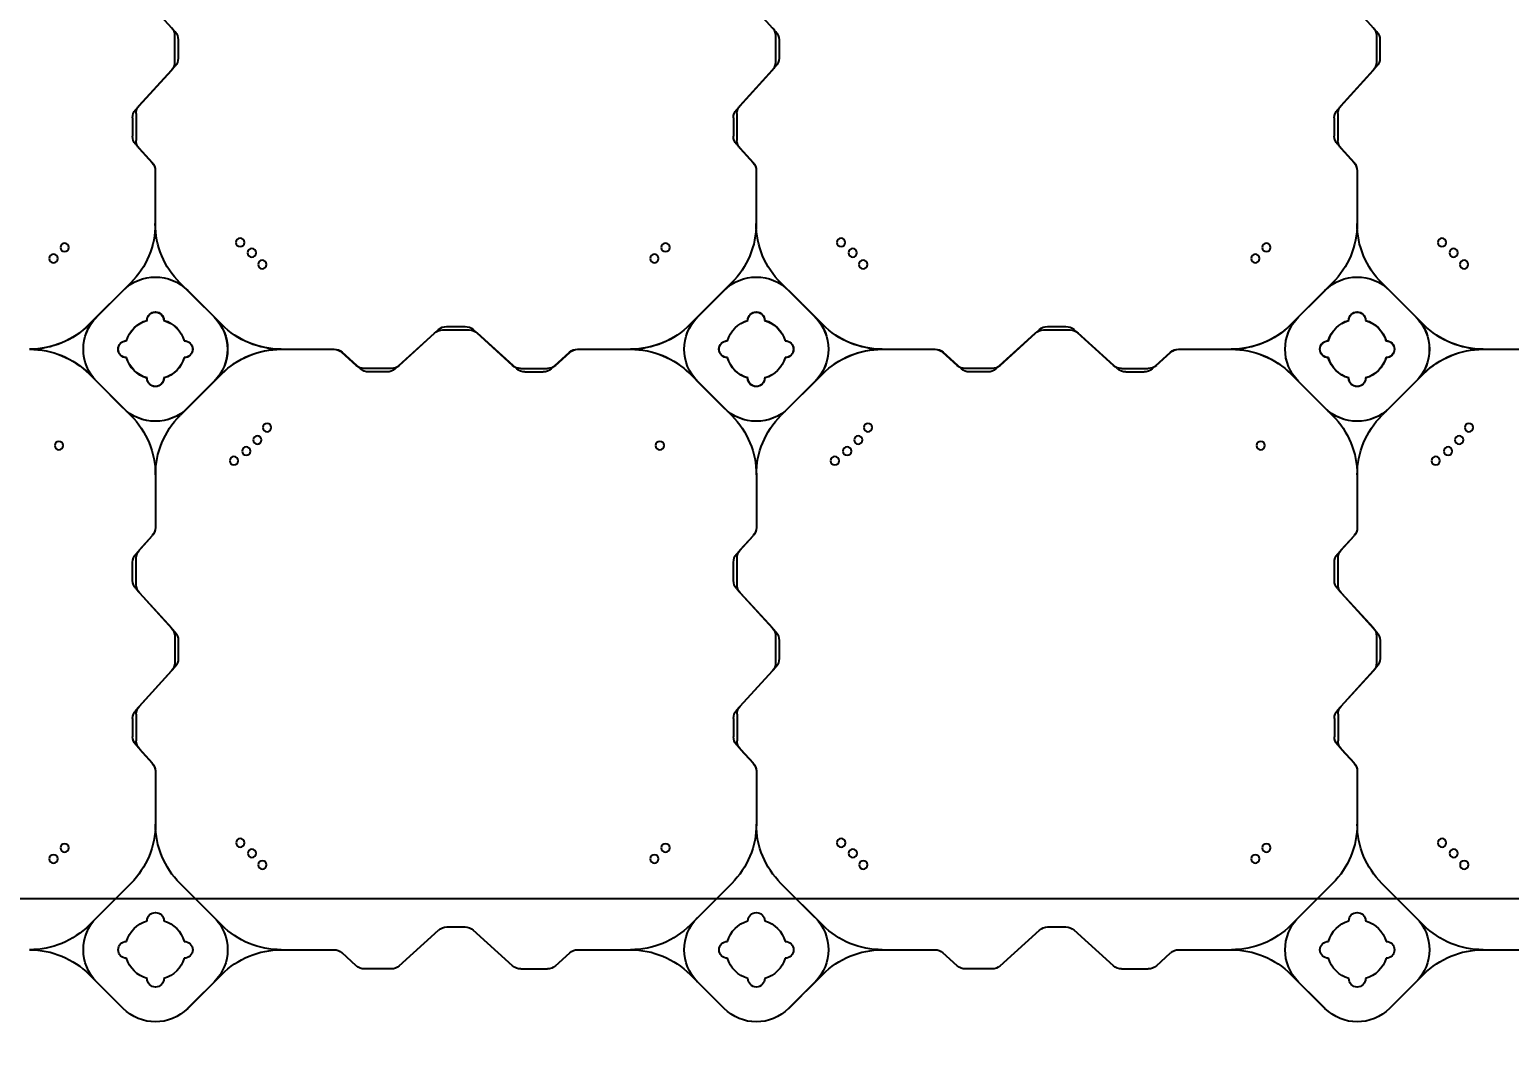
# Model space of a CAD drawing. Header units: millimetres. Extents: x -1612139 to -1260738, y 1141106 to 1536160.
# Drawn here: x -1324124 to -1322892, y 1253728 to 1254578 of the extents above; entities that cross this region are included whole.
import ezdxf

# ---------------------------------------------------------------- set-up
doc = ezdxf.new("R2010")
doc.units = ezdxf.units.MM
doc.header["$LTSCALE"] = 10
doc.layers.get('0').update_dxf_attribs({"linetype": 'CONTINUOUS'})
doc.layers.get('DEFPOINTS').update_dxf_attribs({"linetype": 'CONTINUOUS'})
doc.layers.add('W-FLOAT_BOWL浮筒', color=253, linetype='CONTINUOUS')
doc.styles.add('STANDARD_T3', font='simplex.shx', dxfattribs={"width": 0.7, "bigfont": 'gbcbig.shx'})
doc.dimstyles.new('W&&200', dxfattribs={"dimtxt": 700, "dimasz": 200, "dimexe": 500, "dimexo": 600, "dimgap": 200, "dimtad": 1, "dimdec": 0, "dimzin": 0, "dimdsep": 46, "dimtxsty": 'STANDARD_T3', "dimcen": 0.09, "dimclrd": 1, "dimclre": 1, "dimclrt": 7, "dimazin": 2, "dimtfac": 1, "dimtdec": 0, "dimtix": 1, "dimtmove": 2, "dimatfit": 3, "dimfxl": 100, "dimtolj": 1, "dimtzin": 0, "dimarcsym": 0})

# ---------------------------------------------------------------- blocks, each defined once
blk = doc.blocks.new('蓝色')
at = {"layer": 'W-FLOAT_BOWL浮筒', "color": 5}
for p, q in [((8979.5, 1549.2), (8951.2, 1520.9)), ((8957.5, 1527.3), (8979.4, 1549.2)), ((9033.2, 1549.2), (9055.2, 1527.3)), ((9033.2, 1549.2), (9061.5, 1520.9)), ((9479.5, 1549.2), (9451.2, 1520.9)), ((9457.5, 1527.3), (9479.4, 1549.2)), ((9533.2, 1549.2), (9555.2, 1527.3)), ((9533.2, 1549.2), (9561.5, 1520.9)), ((9979.5, 1549.2), (9951.2, 1520.9)), ((9957.5, 1527.3), (9979.4, 1549.2)), ((10033.2, 1549.2), (10055.2, 1527.3)), ((10033.2, 1549.2), (10061.5, 1520.9)), ((9202.5, 1516.4), (9180.2, 1516.4)), ((9310.2, 1516.4), (9332.5, 1516.4)), ((9702.5, 1516.4), (9680.2, 1516.4)), ((9810.2, 1516.4), (9832.5, 1516.4)), ((9173.5, 1513.8), (9161.6, 1503)), ((9209.2, 1513.8), (9242, 1484)), ((9303.5, 1513.8), (9270.7, 1484)), ((9339.2, 1513.8), (9351.1, 1503)), ((9673.5, 1513.8), (9661.6, 1503)), ((9709.2, 1513.8), (9742, 1484)), ((9803.5, 1513.8), (9770.7, 1484)), ((9839.2, 1513.8), (9851.1, 1503)), ((9110.9, 1500.4), (9154.9, 1500.4)), ((9357.8, 1500.4), (9401.6, 1500.4)), ((9610.9, 1500.4), (9654.9, 1500.4)), ((9857.8, 1500.4), (9901.6, 1500.4)), ((10110.9, 1500.4), (10154.9, 1500.4)), ((8985.8, 1445.1), (8951.1, 1479.9)), ((9026.8, 1445.1), (9061.6, 1479.9)), ((9248.7, 1481.4), (9264, 1481.4)), ((9485.8, 1445.1), (9451.1, 1479.9)), ((9526.8, 1445.1), (9561.6, 1479.9)), ((9748.7, 1481.4), (9764, 1481.4)), ((9985.8, 1445.1), (9951.1, 1479.9)), ((10026.8, 1445.1), (10061.6, 1479.9)), ((8957.5, 1473.5), (8985.8, 1445.2)), ((9055.2, 1473.5), (9026.8, 1445.2)), ((9457.5, 1473.5), (9485.8, 1445.2)), ((9555.2, 1473.5), (9526.8, 1445.2)), ((9957.5, 1473.5), (9985.8, 1445.2)), ((10055.2, 1473.5), (10026.8, 1445.2)), ((9006.3, 1351.6), (9006.3, 1395.8)), ((9006.3, 1351.8), (9006.3, 1395.8)), ((9506.3, 1351.6), (9506.3, 1395.8)), ((9506.3, 1351.8), (9506.3, 1395.8)), ((10006.3, 1351.6), (10006.3, 1395.8)), ((10006.3, 1351.8), (10006.3, 1395.8)), ((8989.9, 1329.7), (9003.7, 1344.9)), ((8992.9, 1333.2), (9003.7, 1345.1)), ((9489.9, 1329.7), (9503.7, 1344.9)), ((9492.9, 1333.2), (9503.7, 1345.1)), ((9989.9, 1329.7), (10003.7, 1344.9)), ((9992.9, 1333.2), (10003.7, 1345.1)), ((8987.3, 1307.7), (8987.3, 1323)), ((8990.3, 1304.2), (8990.3, 1326.5)), ((9487.3, 1307.7), (9487.3, 1323)), ((9490.3, 1304.2), (9490.3, 1326.5)), ((9987.3, 1307.7), (9987.3, 1323)), ((9990.3, 1304.2), (9990.3, 1326.5)), ((8989.9, 1301), (9019.7, 1268.2)), ((8992.9, 1297.5), (9022.7, 1264.7)), ((9489.9, 1301), (9519.7, 1268.2)), ((9492.9, 1297.5), (9522.7, 1264.7)), ((9989.9, 1301), (10019.7, 1268.2)), ((9992.9, 1297.5), (10022.7, 1264.7)), ((9022.3, 1239.2), (9022.3, 1261.5)), ((9025.3, 1242.7), (9025.3, 1258)), ((9522.3, 1239.2), (9522.3, 1261.5)), ((9525.3, 1242.7), (9525.3, 1258)), ((10022.3, 1239.2), (10022.3, 1261.5)), ((10025.3, 1242.7), (10025.3, 1258)), ((8992.9, 1203.2), (9022.7, 1236)), ((9492.9, 1203.2), (9522.7, 1236)), ((9992.9, 1203.2), (10022.7, 1236))]:
    blk.add_line(p, q, dxfattribs=at)
for centre in [(9095.3, 1429.8), (9595.3, 1429.8), (10095.3, 1429.8), (8921.6, 1424.8), (8930.8, 1415.6), (9086.6, 1420.1), (9421.6, 1424.8), (9430.8, 1415.6), (9586.6, 1420.1), (9921.6, 1424.8), (9930.8, 1415.6), (10086.6, 1420.1), (9076.9, 1411.4), (9576.9, 1411.4), (10076.9, 1411.4)]:
    blk.add_circle(centre, 3.5, dxfattribs=at)
for centre, radius, start, end in [((9006.3, 1522.3), 38, 45, 135), ((9006.4, 1522.3), 38, 45, 135), ((9506.3, 1522.3), 38, 45, 135), ((9506.4, 1522.3), 38, 45, 135), ((10006.3, 1522.3), 38, 45, 135), ((10006.4, 1522.3), 38, 45, 135), ((8984.4, 1500.4), 38, 135, 225), ((9006.3, 1524.4), 7, 0, 180), ((9006.3, 1524.4), 7, 0, 180), ((9028.3, 1500.4), 38, 315, 45), ((9484.4, 1500.4), 38, 135, 225), ((9506.3, 1524.4), 7, 0, 180), ((9506.3, 1524.4), 7, 0, 180), ((9528.3, 1500.4), 38, 315, 45), ((9984.4, 1500.4), 38, 135, 225), ((10006.3, 1524.4), 7, 0, 180), ((10006.3, 1524.4), 7, 0, 180), ((10028.3, 1500.4), 38, 315, 45), ((8901.7, 1570.4), 70, 270, 315), ((9006.3, 1500.4), 25, 106.2602, 163.7398), ((9006.3, 1500.4), 25, 106.2602, 163.7398), ((9006.3, 1500.4), 25, 16.2602, 73.7398), ((9006.3, 1500.4), 25, 16.2602, 73.7398), ((9111, 1570.4), 70, 225, 270), ((9180.2, 1506.4), 10, 90, 132.2737), ((9202.5, 1506.4), 10, 47.7263, 90), ((9310.2, 1506.4), 10, 90, 132.2737), ((9332.5, 1506.4), 10, 47.7263, 90), ((9401.7, 1570.4), 70, 270, 315), ((9506.3, 1500.4), 25, 106.2602, 163.7398), ((9506.3, 1500.4), 25, 106.2602, 163.7398), ((9506.3, 1500.4), 25, 16.2602, 73.7398), ((9506.3, 1500.4), 25, 16.2602, 73.7398), ((9611, 1570.4), 70, 225, 270), ((9680.2, 1506.4), 10, 90, 132.2737), ((9702.5, 1506.4), 10, 47.7263, 90), ((9810.2, 1506.4), 10, 90, 132.2737), ((9832.5, 1506.4), 10, 47.7263, 90), ((9901.7, 1570.4), 70, 270, 315), ((10006.3, 1500.4), 25, 106.2602, 163.7398), ((10006.3, 1500.4), 25, 106.2602, 163.7398), ((10006.3, 1500.4), 25, 16.2602, 73.7398), ((10006.3, 1500.4), 25, 16.2602, 73.7398), ((10111, 1570.4), 70, 225, 270), ((8982.3, 1500.4), 7, 90, 270), ((8982.3, 1500.4), 7, 90, 270), ((9030.3, 1500.4), 7, 270, 90), ((9030.3, 1500.4), 7, 270, 90), ((9154.9, 1510.4), 10, 270, 312.2737), ((9357.8, 1510.4), 10, 227.7263, 270), ((9482.3, 1500.4), 7, 90, 270), ((9482.3, 1500.4), 7, 90, 270), ((9530.3, 1500.4), 7, 270, 90), ((9530.3, 1500.4), 7, 270, 90), ((9654.9, 1510.4), 10, 270, 312.2737), ((9857.8, 1510.4), 10, 227.7263, 270), ((9982.3, 1500.4), 7, 90, 270), ((9982.3, 1500.4), 7, 90, 270), ((10030.3, 1500.4), 7, 270, 90), ((10030.3, 1500.4), 7, 270, 90), ((8901.6, 1430.4), 70, 45, 90), ((9006.3, 1500.4), 25, 196.2602, 253.7398), ((9006.3, 1500.4), 25, 196.2602, 253.7398), ((9006.3, 1500.4), 25, 286.2602, 343.7398), ((9006.3, 1500.4), 25, 286.2602, 343.7398), ((9111.1, 1430.4), 70, 90, 135), ((9401.6, 1430.4), 70, 45, 90), ((9506.3, 1500.4), 25, 196.2602, 253.7398), ((9506.3, 1500.4), 25, 196.2602, 253.7398), ((9506.3, 1500.4), 25, 286.2602, 343.7398), ((9506.3, 1500.4), 25, 286.2602, 343.7398), ((9611.1, 1430.4), 70, 90, 135), ((9901.6, 1430.4), 70, 45, 90), ((10006.3, 1500.4), 25, 196.2602, 253.7398), ((10006.3, 1500.4), 25, 196.2602, 253.7398), ((10006.3, 1500.4), 25, 286.2602, 343.7398), ((10006.3, 1500.4), 25, 286.2602, 343.7398), ((10111.1, 1430.4), 70, 90, 135), ((9248.7, 1491.4), 10, 227.7263, 270), ((9264, 1491.4), 10, 270, 312.2737), ((9748.7, 1491.4), 10, 227.7263, 270), ((9764, 1491.4), 10, 270, 312.2737), ((9006.3, 1476.4), 7, 180, 0), ((9006.3, 1476.4), 7, 180, 0), ((9506.3, 1476.4), 7, 180, 0), ((9506.3, 1476.4), 7, 180, 0), ((10006.3, 1476.4), 7, 180, 0), ((10006.3, 1476.4), 7, 180, 0), ((8936.3, 1395.7), 70, 0, 45), ((8936.3, 1395.7), 70, 0, 45), ((9076.3, 1395.7), 70, 135, 180), ((9076.3, 1395.7), 70, 135, 180), ((9436.3, 1395.7), 70, 0, 45), ((9436.3, 1395.7), 70, 0, 45), ((9576.3, 1395.7), 70, 135, 180), ((9576.3, 1395.7), 70, 135, 180), ((9936.3, 1395.7), 70, 0, 45), ((9936.3, 1395.7), 70, 0, 45), ((10076.3, 1395.7), 70, 135, 180), ((10076.3, 1395.7), 70, 135, 180), ((8996.3, 1351.8), 10, 317.7263, 0), ((8996.3, 1351.6), 10, 317.7263, 0), ((9496.3, 1351.8), 10, 317.7263, 0), ((9496.3, 1351.6), 10, 317.7263, 0), ((9996.3, 1351.8), 10, 317.7263, 0), ((9996.3, 1351.6), 10, 317.7263, 0), ((9000.3, 1326.5), 10, 137.7263, 180), ((9500.3, 1326.5), 10, 137.7263, 180), ((10000.3, 1326.5), 10, 137.7263, 180), ((8997.3, 1323), 10, 137.7263, 180), ((9497.3, 1323), 10, 137.7263, 180), ((9997.3, 1323), 10, 137.7263, 180), ((8997.3, 1307.7), 10, 180, 222.2737), ((9497.3, 1307.7), 10, 180, 222.2737), ((9997.3, 1307.7), 10, 180, 222.2737), ((9000.3, 1304.2), 10, 180, 222.2737), ((9500.3, 1304.2), 10, 180, 222.2737), ((10000.3, 1304.2), 10, 180, 222.2737), ((9012.3, 1261.5), 10, 0, 42.2737), ((9015.3, 1258), 10, 0, 42.2737), ((9512.3, 1261.5), 10, 0, 42.2737), ((9515.3, 1258), 10, 0, 42.2737), ((10012.3, 1261.5), 10, 0, 42.2737), ((10015.3, 1258), 10, 0, 42.2737), ((9012.3, 1239.2), 10, 317.7263, 0), ((9015.3, 1242.7), 10, 317.7263, 0), ((9512.3, 1239.2), 10, 317.7263, 0), ((9515.3, 1242.7), 10, 317.7263, 0), ((10012.3, 1239.2), 10, 317.7263, 0), ((10015.3, 1242.7), 10, 317.7263, 0)]:
    blk.add_arc(centre, radius, start, end, dxfattribs=at)
blk = doc.blocks.new('橙色')
at = {"layer": 'W-FLOAT_BOWL浮筒', "color": 30}
for p, q in [((9473.2, 2548.8), (9444.8, 2520.5)), ((9451.2, 2526.9), (9473.1, 2548.8)), ((9526.8, 2548.8), (9555.2, 2520.5)), ((9526.9, 2548.8), (9548.8, 2526.9)), ((9973.2, 2548.8), (9944.8, 2520.5)), ((9951.2, 2526.9), (9973.1, 2548.8)), ((10026.8, 2548.8), (10055.2, 2520.5)), ((10026.9, 2548.8), (10048.8, 2526.9)), ((10473.2, 2548.8), (10444.8, 2520.5)), ((10451.2, 2526.9), (10473.1, 2548.8)), ((10526.8, 2548.8), (10555.2, 2520.5)), ((10526.9, 2548.8), (10548.8, 2526.9)), ((9667.1, 2513.4), (9655.3, 2502.6)), ((9696.1, 2516), (9673.9, 2516)), ((9702.9, 2513.4), (9735.6, 2483.6)), ((9797.1, 2513.4), (9764.4, 2483.6)), ((9803.9, 2516), (9826.1, 2516)), ((9832.9, 2513.4), (9844.7, 2502.6)), ((10167.1, 2513.4), (10155.3, 2502.6)), ((10196.1, 2516), (10173.9, 2516)), ((10202.9, 2513.4), (10235.6, 2483.6)), ((10297.1, 2513.4), (10264.4, 2483.6)), ((10303.9, 2516), (10326.1, 2516)), ((10332.9, 2513.4), (10344.7, 2502.6)), ((9604.6, 2500), (9648.5, 2500)), ((9851.5, 2500), (9895.3, 2500)), ((10104.6, 2500), (10148.5, 2500)), ((10351.5, 2500), (10395.3, 2500)), ((10604.6, 2500), (10648.5, 2500)), ((9479.5, 2444.8), (9444.8, 2479.5)), ((9520.5, 2444.8), (9555.2, 2479.5)), ((9742.4, 2481), (9757.6, 2481)), ((9979.5, 2444.8), (9944.8, 2479.5)), ((10020.5, 2444.8), (10055.2, 2479.5)), ((10242.4, 2481), (10257.6, 2481)), ((10479.5, 2444.8), (10444.8, 2479.5)), ((10520.5, 2444.8), (10555.2, 2479.5)), ((9451.2, 2473.2), (9479.5, 2444.8)), ((9548.8, 2473.2), (9520.5, 2444.8)), ((9951.2, 2473.2), (9979.5, 2444.8)), ((10048.8, 2473.2), (10020.5, 2444.8)), ((10451.2, 2473.2), (10479.5, 2444.8)), ((10548.8, 2473.2), (10520.5, 2444.8)), ((9500, 2351.3), (9500, 2395.4)), ((9500, 2351.5), (9500, 2395.4)), ((10000, 2351.3), (10000, 2395.4)), ((10000, 2351.5), (10000, 2395.4)), ((10500, 2351.3), (10500, 2395.4)), ((10500, 2351.5), (10500, 2395.4)), ((9483.6, 2329.4), (9497.4, 2344.5)), ((9486.6, 2332.9), (9497.4, 2344.7)), ((9983.6, 2329.4), (9997.4, 2344.5)), ((9986.6, 2332.9), (9997.4, 2344.7)), ((10483.6, 2329.4), (10497.4, 2344.5)), ((10486.6, 2332.9), (10497.4, 2344.7)), ((9481, 2307.4), (9481, 2322.6)), ((9484, 2303.9), (9484, 2326.1)), ((9981, 2307.4), (9981, 2322.6)), ((9984, 2303.9), (9984, 2326.1)), ((10481, 2307.4), (10481, 2322.6)), ((10484, 2303.9), (10484, 2326.1)), ((9483.6, 2300.6), (9513.4, 2267.9)), ((9486.6, 2297.1), (9516.4, 2264.4)), ((9983.6, 2300.6), (10013.4, 2267.9)), ((9986.6, 2297.1), (10016.4, 2264.4)), ((10483.6, 2300.6), (10513.4, 2267.9)), ((10486.6, 2297.1), (10516.4, 2264.4)), ((9516, 2238.9), (9516, 2261.1)), ((9519, 2242.4), (9519, 2257.6)), ((10016, 2238.9), (10016, 2261.1)), ((10019, 2242.4), (10019, 2257.6)), ((10516, 2238.9), (10516, 2261.1)), ((10519, 2242.4), (10519, 2257.6)), ((9483.6, 2199.4), (9513.4, 2232.1)), ((9486.6, 2202.9), (9516.4, 2235.6)), ((9983.6, 2199.4), (10013.4, 2232.1)), ((9986.6, 2202.9), (10016.4, 2235.6)), ((10483.6, 2199.4), (10513.4, 2232.1)), ((10486.6, 2202.9), (10516.4, 2235.6)), ((9481, 2192.6), (9481, 2177.4)), ((9484, 2196.1), (9484, 2173.9)), ((9981, 2192.6), (9981, 2177.4)), ((9984, 2196.1), (9984, 2173.9)), ((10481, 2192.6), (10481, 2177.4)), ((10484, 2196.1), (10484, 2173.9)), ((9483.6, 2170.6), (9497.4, 2155.5)), ((9486.6, 2167.1), (9497.4, 2155.3)), ((9983.6, 2170.6), (9997.4, 2155.5)), ((9986.6, 2167.1), (9997.4, 2155.3)), ((10483.6, 2170.6), (10497.4, 2155.5)), ((10486.6, 2167.1), (10497.4, 2155.3)), ((9500, 2104.7), (9500, 2148.7)), ((9500, 2104.7), (9500, 2148.5)), ((10000, 2104.7), (10000, 2148.7)), ((10000, 2104.7), (10000, 2148.5)), ((10500, 2104.7), (10500, 2148.7)), ((10500, 2104.7), (10500, 2148.5)), ((9444.8, 2020.5), (9479.5, 2055.2)), ((9451.2, 2026.8), (9479.5, 2055.2)), ((9548.8, 2026.8), (9520.5, 2055.2)), ((9555.2, 2020.5), (9520.5, 2055.2)), ((9944.8, 2020.5), (9979.5, 2055.2)), ((9951.2, 2026.8), (9979.5, 2055.2)), ((10048.8, 2026.8), (10020.5, 2055.2)), ((10055.2, 2020.5), (10020.5, 2055.2)), ((10444.8, 2020.5), (10479.5, 2055.2)), ((10451.2, 2026.8), (10479.5, 2055.2)), ((10548.8, 2026.8), (10520.5, 2055.2)), ((10555.2, 2020.5), (10520.5, 2055.2)), ((9670.6, 2016.4), (9655.5, 2002.6)), ((9692.6, 2019), (9677.4, 2019)), ((9699.4, 2016.4), (9732.1, 1986.6)), ((9800.6, 2016.4), (9767.9, 1986.6)), ((9807.4, 2019), (9822.6, 2019)), ((9829.4, 2016.4), (9844.5, 2002.6)), ((10170.6, 2016.4), (10155.5, 2002.6)), ((10192.6, 2019), (10177.4, 2019)), ((10199.4, 2016.4), (10232.1, 1986.6)), ((10300.6, 2016.4), (10267.9, 1986.6)), ((10307.4, 2019), (10322.6, 2019)), ((10329.4, 2016.4), (10344.5, 2002.6)), ((9604.6, 2000), (9648.7, 2000)), ((9851.3, 2000), (9895.3, 2000)), ((10104.6, 2000), (10148.7, 2000)), ((10351.3, 2000), (10395.3, 2000)), ((10604.6, 2000), (10648.7, 2000)), ((9738.9, 1984), (9761.1, 1984)), ((10238.9, 1984), (10261.1, 1984)), ((9473.2, 1951.2), (9444.8, 1979.5)), ((9473.1, 1951.2), (9451.2, 1973.1)), ((9526.8, 1951.2), (9555.2, 1979.5)), ((9548.8, 1973.1), (9526.9, 1951.2)), ((9973.2, 1951.2), (9944.8, 1979.5)), ((9973.1, 1951.2), (9951.2, 1973.1)), ((10026.8, 1951.2), (10055.2, 1979.5)), ((10048.8, 1973.1), (10026.9, 1951.2)), ((10473.2, 1951.2), (10444.8, 1979.5)), ((10473.1, 1951.2), (10451.2, 1973.1)), ((10526.8, 1951.2), (10555.2, 1979.5)), ((10548.8, 1973.1), (10526.9, 1951.2))]:
    blk.add_line(p, q, dxfattribs=at)
for centre in [(9415.2, 2424.4), (9589, 2429.4), (9915.2, 2424.4), (10089, 2429.4), (10415.2, 2424.4), (10589, 2429.4), (9424.4, 2415.2), (9570.6, 2411), (9580.3, 2419.7), (9924.4, 2415.2), (10070.6, 2411), (10080.3, 2419.7), (10424.4, 2415.2), (10570.6, 2411), (10580.3, 2419.7), (9565.3, 2092.9), (10065.3, 2092.9), (10565.3, 2092.9), (9419.7, 2080.3), (9575.6, 2084.8), (9919.7, 2080.3), (10075.6, 2084.8), (10419.7, 2080.3), (10575.6, 2084.8), (9584.8, 2075.6), (9592.9, 2065.3), (10084.8, 2075.6), (10092.9, 2065.3), (10584.8, 2075.6), (10592.9, 2065.3)]:
    blk.add_circle(centre, 3.5, dxfattribs=at)
for centre, radius, start, end in [((9500, 2522), 38, 45, 135), ((9500, 2522), 38, 45, 135), ((10000, 2522), 38, 45, 135), ((10000, 2522), 38, 45, 135), ((10500, 2522), 38, 45, 135), ((10500, 2522), 38, 45, 135), ((9478, 2500), 38, 135, 225), ((9500, 2524), 7, 0, 180), ((9500, 2524), 7, 0, 180), ((9522, 2500), 38, 315, 45), ((9978, 2500), 38, 135, 225), ((10000, 2524), 7, 0, 180), ((10000, 2524), 7, 0, 180), ((10022, 2500), 38, 315, 45), ((10478, 2500), 38, 135, 225), ((10500, 2524), 7, 0, 180), ((10500, 2524), 7, 0, 180), ((10522, 2500), 38, 315, 45), ((9395.3, 2570), 70, 270, 315), ((9500, 2500), 25, 106.2602, 163.7398), ((9500, 2500), 25, 106.2602, 163.7398), ((9500, 2500), 25, 16.2602, 73.7398), ((9500, 2500), 25, 16.2602, 73.7398), ((9604.7, 2570), 70, 225, 270), ((9673.9, 2506), 10, 90, 132.2737), ((9696.1, 2506), 10, 47.7263, 90), ((9803.9, 2506), 10, 90, 132.2737), ((9826.1, 2506), 10, 47.7263, 90), ((9895.3, 2570), 70, 270, 315), ((10000, 2500), 25, 106.2602, 163.7398), ((10000, 2500), 25, 106.2602, 163.7398), ((10000, 2500), 25, 16.2602, 73.7398), ((10000, 2500), 25, 16.2602, 73.7398), ((10104.7, 2570), 70, 225, 270), ((10173.9, 2506), 10, 90, 132.2737), ((10196.1, 2506), 10, 47.7263, 90), ((10303.9, 2506), 10, 90, 132.2737), ((10326.1, 2506), 10, 47.7263, 90), ((10395.3, 2570), 70, 270, 315), ((10500, 2500), 25, 106.2602, 163.7398), ((10500, 2500), 25, 106.2602, 163.7398), ((10500, 2500), 25, 16.2602, 73.7398), ((10500, 2500), 25, 16.2602, 73.7398), ((10604.7, 2570), 70, 225, 270), ((9395.3, 2430), 70, 45, 90), ((9476, 2500), 7, 90, 270), ((9476, 2500), 7, 90, 270), ((9524, 2500), 7, 270, 90), ((9524, 2500), 7, 270, 90), ((9604.7, 2430), 70, 90, 135), ((9648.5, 2510), 10, 270, 312.2737), ((9851.5, 2510), 10, 227.7263, 270), ((9895.3, 2430), 70, 45, 90), ((9976, 2500), 7, 90, 270), ((9976, 2500), 7, 90, 270), ((10024, 2500), 7, 270, 90), ((10024, 2500), 7, 270, 90), ((10104.7, 2430), 70, 90, 135), ((10148.5, 2510), 10, 270, 312.2737), ((10351.5, 2510), 10, 227.7263, 270), ((10395.3, 2430), 70, 45, 90), ((10476, 2500), 7, 90, 270), ((10476, 2500), 7, 90, 270), ((10524, 2500), 7, 270, 90), ((10524, 2500), 7, 270, 90), ((10604.7, 2430), 70, 90, 135), ((9500, 2500), 25, 196.2602, 253.7398), ((9500, 2500), 25, 196.2602, 253.7398), ((9500, 2500), 25, 286.2602, 343.7398), ((9500, 2500), 25, 286.2602, 343.7398), ((10000, 2500), 25, 196.2602, 253.7398), ((10000, 2500), 25, 196.2602, 253.7398), ((10000, 2500), 25, 286.2602, 343.7398), ((10000, 2500), 25, 286.2602, 343.7398), ((10500, 2500), 25, 196.2602, 253.7398), ((10500, 2500), 25, 196.2602, 253.7398), ((10500, 2500), 25, 286.2602, 343.7398), ((10500, 2500), 25, 286.2602, 343.7398), ((9500, 2476), 7, 180, 0), ((9500, 2476), 7, 180, 0), ((9742.4, 2491), 10, 227.7263, 270), ((9757.6, 2491), 10, 270, 312.2737), ((10000, 2476), 7, 180, 0), ((10000, 2476), 7, 180, 0), ((10242.4, 2491), 10, 227.7263, 270), ((10257.6, 2491), 10, 270, 312.2737), ((10500, 2476), 7, 180, 0), ((10500, 2476), 7, 180, 0), ((9430, 2395.3), 70, 0, 45), ((9430, 2395.3), 70, 0, 45), ((9570, 2395.3), 70, 135, 180), ((9570, 2395.3), 70, 135, 180), ((9930, 2395.3), 70, 0, 45), ((9930, 2395.3), 70, 0, 45), ((10070, 2395.3), 70, 135, 180), ((10070, 2395.3), 70, 135, 180), ((10430, 2395.3), 70, 0, 45), ((10430, 2395.3), 70, 0, 45), ((10570, 2395.3), 70, 135, 180), ((10570, 2395.3), 70, 135, 180), ((9490, 2351.5), 10, 317.7263, 0), ((9490, 2351.3), 10, 317.7263, 0), ((9990, 2351.5), 10, 317.7263, 0), ((9990, 2351.3), 10, 317.7263, 0), ((10490, 2351.5), 10, 317.7263, 0), ((10490, 2351.3), 10, 317.7263, 0), ((9491, 2322.6), 10, 137.7263, 180), ((9494, 2326.1), 10, 137.7263, 180), ((9991, 2322.6), 10, 137.7263, 180), ((9994, 2326.1), 10, 137.7263, 180), ((10491, 2322.6), 10, 137.7263, 180), ((10494, 2326.1), 10, 137.7263, 180), ((9491, 2307.4), 10, 180, 222.2737), ((9494, 2303.9), 10, 180, 222.2737), ((9991, 2307.4), 10, 180, 222.2737), ((9994, 2303.9), 10, 180, 222.2737), ((10491, 2307.4), 10, 180, 222.2737), ((10494, 2303.9), 10, 180, 222.2737), ((9506, 2261.1), 10, 0, 42.2737), ((10006, 2261.1), 10, 0, 42.2737), ((10506, 2261.1), 10, 0, 42.2737), ((9509, 2257.6), 10, 0, 42.2737), ((10009, 2257.6), 10, 0, 42.2737), ((10509, 2257.6), 10, 0, 42.2737), ((9509, 2242.4), 10, 317.7263, 0), ((10009, 2242.4), 10, 317.7263, 0), ((10509, 2242.4), 10, 317.7263, 0), ((9506, 2238.9), 10, 317.7263, 0), ((10006, 2238.9), 10, 317.7263, 0), ((10506, 2238.9), 10, 317.7263, 0), ((9491, 2192.6), 10, 137.7263, 180), ((9494, 2196.1), 10, 137.7263, 180), ((9991, 2192.6), 10, 137.7263, 180), ((9994, 2196.1), 10, 137.7263, 180), ((10491, 2192.6), 10, 137.7263, 180), ((10494, 2196.1), 10, 137.7263, 180), ((9491, 2177.4), 10, 180, 222.2737), ((9494, 2173.9), 10, 180, 222.2737), ((9991, 2177.4), 10, 180, 222.2737), ((9994, 2173.9), 10, 180, 222.2737), ((10491, 2177.4), 10, 180, 222.2737), ((10494, 2173.9), 10, 180, 222.2737), ((9490, 2148.7), 10, 0, 42.2737), ((9490, 2148.5), 10, 0, 42.2737), ((9990, 2148.7), 10, 0, 42.2737), ((9990, 2148.5), 10, 0, 42.2737), ((10490, 2148.7), 10, 0, 42.2737), ((10490, 2148.5), 10, 0, 42.2737), ((9430, 2104.7), 70, 315, 0), ((9430, 2104.7), 70, 315, 0), ((9570, 2104.7), 70, 180, 225), ((9570, 2104.7), 70, 180, 225), ((9930, 2104.7), 70, 315, 0), ((9930, 2104.7), 70, 315, 0), ((10070, 2104.7), 70, 180, 225), ((10070, 2104.7), 70, 180, 225), ((10430, 2104.7), 70, 315, 0), ((10430, 2104.7), 70, 315, 0), ((10570, 2104.7), 70, 180, 225), ((10570, 2104.7), 70, 180, 225), ((9395.3, 2070), 70, 270, 315), ((9478, 2000), 38, 135, 225), ((9500, 2000), 25, 106.2602, 163.7398), ((9500, 2000), 25, 106.2602, 163.7398), ((9500, 2024), 7, 0, 180), ((9500, 2024), 7, 0, 180), ((9500, 2000), 25, 16.2602, 73.7398), ((9500, 2000), 25, 16.2602, 73.7398), ((9522, 2000), 38, 315, 45), ((9604.7, 2070), 70, 225, 270), ((9895.3, 2070), 70, 270, 315), ((9978, 2000), 38, 135, 225), ((10000, 2000), 25, 106.2602, 163.7398), ((10000, 2000), 25, 106.2602, 163.7398), ((10000, 2024), 7, 0, 180), ((10000, 2024), 7, 0, 180), ((10000, 2000), 25, 16.2602, 73.7398), ((10000, 2000), 25, 16.2602, 73.7398), ((10022, 2000), 38, 315, 45), ((10104.7, 2070), 70, 225, 270), ((10395.3, 2070), 70, 270, 315), ((10478, 2000), 38, 135, 225), ((10500, 2000), 25, 106.2602, 163.7398), ((10500, 2000), 25, 106.2602, 163.7398), ((10500, 2024), 7, 0, 180), ((10500, 2024), 7, 0, 180), ((10500, 2000), 25, 16.2602, 73.7398), ((10500, 2000), 25, 16.2602, 73.7398), ((10522, 2000), 38, 315, 45), ((10604.7, 2070), 70, 225, 270), ((9677.4, 2009), 10, 90, 132.2737), ((9692.6, 2009), 10, 47.7263, 90), ((9807.4, 2009), 10, 90, 132.2737), ((9822.6, 2009), 10, 47.7263, 90), ((10177.4, 2009), 10, 90, 132.2737), ((10192.6, 2009), 10, 47.7263, 90), ((10307.4, 2009), 10, 90, 132.2737), ((10322.6, 2009), 10, 47.7263, 90), ((9395.3, 1930), 70, 45, 90), ((9476, 2000), 7, 90, 270), ((9476, 2000), 7, 90, 270), ((9524, 2000), 7, 270, 90), ((9524, 2000), 7, 270, 90), ((9604.7, 1930), 70, 90, 135), ((9648.7, 2010), 10, 270, 312.2737), ((9851.3, 2010), 10, 227.7263, 270), ((9895.3, 1930), 70, 45, 90), ((9976, 2000), 7, 90, 270), ((9976, 2000), 7, 90, 270), ((10024, 2000), 7, 270, 90), ((10024, 2000), 7, 270, 90), ((10104.7, 1930), 70, 90, 135), ((10148.7, 2010), 10, 270, 312.2737), ((10351.3, 2010), 10, 227.7263, 270), ((10395.3, 1930), 70, 45, 90), ((10476, 2000), 7, 90, 270), ((10476, 2000), 7, 90, 270), ((10524, 2000), 7, 270, 90), ((10524, 2000), 7, 270, 90), ((10604.7, 1930), 70, 90, 135), ((9500, 2000), 25, 196.2602, 253.7398), ((9500, 2000), 25, 196.2602, 253.7398), ((9500, 2000), 25, 286.2602, 343.7398), ((9500, 2000), 25, 286.2602, 343.7398), ((9738.9, 1994), 10, 227.7263, 270), ((9761.1, 1994), 10, 270, 312.2737), ((10000, 2000), 25, 196.2602, 253.7398), ((10000, 2000), 25, 196.2602, 253.7398), ((10000, 2000), 25, 286.2602, 343.7398), ((10000, 2000), 25, 286.2602, 343.7398), ((10238.9, 1994), 10, 227.7263, 270), ((10261.1, 1994), 10, 270, 312.2737), ((10500, 2000), 25, 196.2602, 253.7398), ((10500, 2000), 25, 196.2602, 253.7398), ((10500, 2000), 25, 286.2602, 343.7398), ((10500, 2000), 25, 286.2602, 343.7398), ((9500, 1976), 7, 180, 0), ((9500, 1976), 7, 180, 0), ((10000, 1976), 7, 180, 0), ((10000, 1976), 7, 180, 0), ((10500, 1976), 7, 180, 0), ((10500, 1976), 7, 180, 0), ((9500, 1978), 38, 225, 315), ((9500, 1978), 38, 225, 315), ((10000, 1978), 38, 225, 315), ((10000, 1978), 38, 225, 315), ((10500, 1978), 38, 225, 315), ((10500, 1978), 38, 225, 315)]:
    blk.add_arc(centre, radius, start, end, dxfattribs=at)
blk = doc.blocks.new('*D183')
at = {"color": 1, "lineweight": -2, "transparency": 16777216}
for p, q in [((-1333518.8, 1271320.9), (-1333518.8, 1271920.9)), ((-1311518.8, 1271320.9), (-1311518.8, 1271920.9)), ((-1333318.8, 1271420.9), (-1311718.8, 1271420.9))]:
    blk.add_line(p, q, dxfattribs=at)
at = {"color": 1, "transparency": 16777216}
for points in [[(-1333318.8, 1271454.3), (-1333318.8, 1271387.6), (-1333518.8, 1271420.9)], [(-1311718.8, 1271454.3), (-1311718.8, 1271387.6), (-1311518.8, 1271420.9)]]:
    blk.add_solid(points, dxfattribs=at)
at = {"layer": 'DEFPOINTS', "color": 0, "transparency": 16777216}
for p in [(-1311518.8, 1271420.9), (-1333518.8, 1256311.5), (-1311518.8, 1253811.5)]:
    blk.add_point(p, dxfattribs=at)
at = {"color": 7, "transparency": 16777216, "insert": (-1321828.2, 1271970.9), "char_height": 700, "attachment_point": 5, "style": 'STANDARD_T3'}
blk.add_mtext('\\A1;22000', dxfattribs=at)

msp = doc.modelspace()

# ---------------------------------------------------------------- linework, layer by layer
msp.add_lwpolyline([(-1339097.9, 1253854.2), (-1274270.1, 1253854.2), (-1274270.1, 1245071.3), (-1339097.9, 1245071.3)], close=True)

# ---------------------------------------------------------------- block references
at = {"xscale": -1, "rotation": 180}
for name, p in [('橙色', (-1333518.8, 1256311.5)), ('蓝色', (-1333025.2, 1255811.8))]:
    msp.add_blockref(name, p, dxfattribs=at)

# ---------------------------------------------------------------- dimensions: what is measured, and where the dimension line sits
dim = msp.add_linear_dim(base=(-1311518.8, 1271420.9), p1=(-1333518.8, 1256311.5), p2=(-1311518.8, 1253811.5), dimstyle='W&&200', override={"dimfxlon": 1})
dim.commit()
dim.dimension.update_dxf_attribs({"geometry": '*D183', "text_midpoint": (-1321828.2, 1271970.9), "dimtype": 160})

doc.saveas('drawing.dxf')
